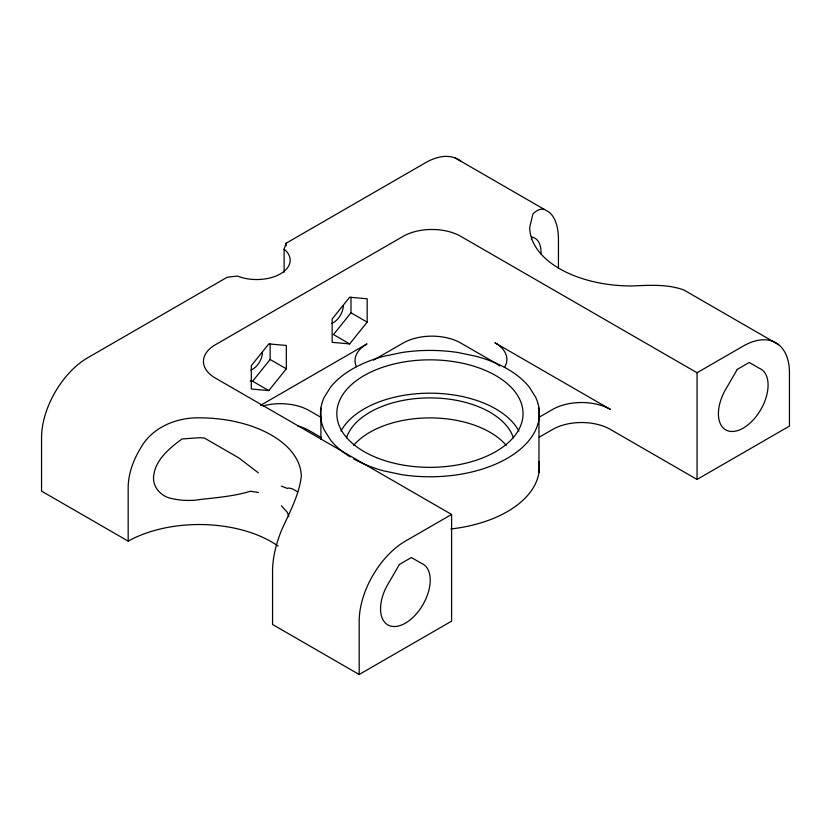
<?xml version="1.0" encoding="UTF-8"?>
<svg xmlns="http://www.w3.org/2000/svg" width="831" height="831" viewBox="0 0 831 831"><rect width="100%" height="100%" fill="white"/><g stroke="black" fill="none" stroke-linecap="round" stroke-linejoin="round"><path stroke-width="1.25" d="M531.393 239.297L531.882 236.991C539.755 238.902 541.272 247.119 541.023 253.995M278.063 546.029A102.109 58.949 0 0 0 128.182 541.137L41.55 491.121L41.55 437.771A65.337 37.727 -60 0 1 87.754 357.745L227.227 277.222L237.469 276.048A33.489 19.331 0 0 0 280.359 273.887A33.489 19.331 0 0 0 284.109 249.123L286.134 243.213L425.607 162.689A65.337 37.727 -60 0 1 460.997 161.307M250.131 381.024L252.634 381.252L270.137 359.47L270.137 343.909M268.808 390.591L286.311 368.808L286.311 345.467L268.808 343.909L251.305 365.682L251.305 389.022L268.808 390.591L252.634 381.252M350.994 297.228L350.994 312.788L333.491 334.571L349.664 343.909L367.167 322.127L367.167 298.786L349.664 297.228L332.161 319L332.161 342.341L349.664 343.909M260.456 405.414L366.99 343.909A40.833 23.58 0 0 0 356.416 366.679M373.555 360.124L403.087 343.068A40.833 23.58 0 0 1 460.831 343.068L494.912 362.742A40.833 23.58 0 0 1 499.483 365.889M539.309 417.131L552.667 409.423A40.833 23.58 0 0 1 610.411 409.423L494.912 342.736A40.833 23.58 0 0 1 504.407 367.479M539.309 437.137L552.667 429.43A40.833 23.58 0 0 1 610.411 429.43L697.043 479.445L789.45 426.095L789.45 372.745A65.337 37.727 -60 0 0 743.246 346.07L697.043 372.745L460.831 236.378A40.833 23.58 0 0 0 403.087 236.378L215.385 344.74A40.833 23.58 0 0 0 215.385 378.084L451.597 514.451L451.597 621.152L359.189 674.502L272.558 624.486L272.558 571.136A64.932 31.651 -66.8 0 1 281.792 529.69C289.593 512.384 298.994 495.401 301.31 476.308A102.109 58.949 0 0 0 200.032 417.837C176.878 417.183 152.125 427.186 140.574 448.169A64.932 42.537 -52.2 0 0 128.171 487.787L128.182 541.137M451.597 514.451L405.393 541.126A65.337 37.727 -60 0 0 359.189 621.152L359.189 674.502M258.41 492.482L250.495 491.225C234.446 496.169 217.255 497.551 200.531 499.462C190.798 501.124 180.846 500.626 171.238 498.465C161.526 496.481 153.268 487.953 153.506 477.732C154.379 460.561 169.233 448.345 182.062 438.965L200.032 437.698L204.416 438.051L238.798 457.902L258.41 472.87M544.357 209.433C539.973 208.124 535.818 210.97 532.889 213.993L529.69 227.507A102.109 58.949 0 0 0 630.968 285.978C648.616 285.355 667.013 283.776 683.892 289.998L778.637 344.699M281.408 486.145L287.495 488.451L288.814 488.005L292.398 488.846L297.695 491.9M455.305 158.015L549.218 212.237A64.932 31.651 -66.8 0 1 558.442 239.37L558.442 268.59M350.994 312.788L367.167 322.127M270.137 359.47L286.311 368.808M321.597 417.733L309.236 410.597A40.833 23.58 0 0 0 263.095 405.892M321.597 437.74L309.236 430.603A40.833 23.58 0 0 0 297.612 425.898M281.408 505.757L287.495 512.592L288.814 516.685M697.043 372.745L697.043 479.445M538.966 408.083L538.966 472.455M320.911 408.083L320.911 439.422M286.134 243.213L286.134 245.779M284.109 249.123L284.109 272.267M353.591 458.868A109.443 63.187 0 0 0 383.683 470.865L401.612 474.626A109.443 63.187 0 0 0 535.652 397.239L529.129 386.893A109.443 63.187 0 0 0 476.194 356.322L458.265 352.562A109.443 63.187 0 0 0 401.612 352.562L383.683 356.322A109.443 63.187 0 0 0 330.748 386.893L324.225 397.239A109.443 63.187 0 0 0 324.225 429.949L330.748 440.295A109.443 63.187 0 0 0 350.339 456.957M343.307 305.559A13.888 8.019 -60 0 1 331.787 323.373M538.966 461.434A109.443 63.187 0 0 1 450.828 528.973M353.663 445.364A84.939 49.039 0 0 1 429.939 417.9A84.939 49.039 0 0 1 506.214 445.364M341.001 431.029A93.114 53.755 0 0 1 429.939 393.177A93.114 53.755 0 0 1 518.876 431.029M346.475 437.823A84.939 49.039 0 0 1 429.939 397.893A84.939 49.039 0 0 1 513.402 437.823M262.451 352.24A13.888 8.019 -60 0 1 250.931 370.055M399.41 564.446L389.427 581.731A35.12 20.276 -60 0 0 387.329 624.59A35.12 20.276 -60 0 0 423.457 603.732A35.12 20.276 -60 0 0 421.359 563.293L411.376 557.539L399.41 564.446M737.263 369.39L727.281 386.675A35.12 20.276 -60 0 0 725.183 429.534A35.12 20.276 -60 0 0 761.31 408.675A35.12 20.276 -60 0 0 759.212 368.237L749.23 362.482L737.263 369.39M376.536 457.632A93.114 53.755 0 0 0 522.689 418.273A93.114 53.755 0 0 0 390.591 364.871A93.114 53.755 0 0 0 376.536 457.632"/></g></svg>
